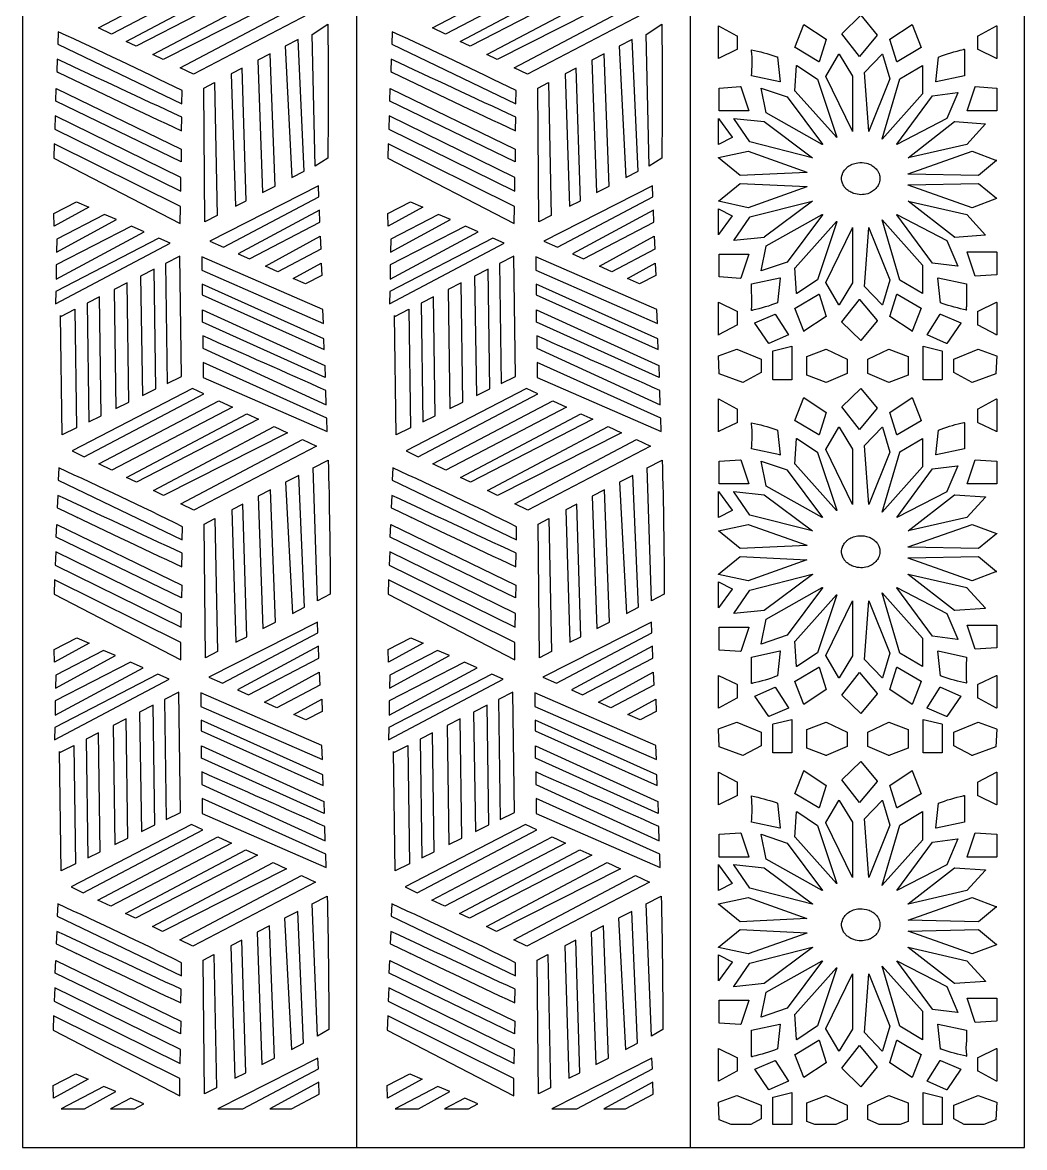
# Model space of a CAD drawing. Header units: millimetres. Extents: x -145 to 725, y -1000 to 1000.
# Drawn here: x -145 to 725, y -1000 to -24 of the extents above; entities that cross this region are included whole.
import ezdxf

# ---------------------------------------------------------------- set-up
doc = ezdxf.new("R2010")
doc.units = ezdxf.units.MM
doc.layers.add('Image', color=70, linetype='Continuous')

msp = doc.modelspace()

# ---------------------------------------------------------------- linework, layer by layer
at = {"layer": 'Image'}
for p, q in [((145, 1000), (145, -1000)), ((435, -1000), (435, 1000))]:
    msp.add_line(p, q, dxfattribs=at)
for points in [[(435, 1000), (145, 1000), (-145, 1000), (-145, -1000), (145, -1000), (435, -1000), (725, -1000), (725, 1000)], [(-79.01, -28.61), (25.25, 26.2), (36.85, 20.81), (-67.83, -34.04)], [(210.99, -28.61), (315.25, 26.2), (326.85, 20.81), (222.17, -34.04)], [(-55.11, -40.23), (49.32, 15.03), (59.69, 10.22), (-46.36, -44.48)], [(234.89, -40.23), (339.32, 15.03), (349.69, 10.22), (243.64, -44.48)], [(-31.75, -51.58), (73.16, 3.97), (84.84, -1.45), (-22.83, -55.92)], [(258.25, -51.58), (363.16, 3.97), (374.84, -1.45), (267.17, -55.92)], [(-8.01, -63.13), (97.75, -7.44), (109.97, -13.11), (3.35, -68.66)], [(281.99, -63.13), (387.75, -7.44), (399.97, -13.11), (293.35, -68.66)], [(88.96, -158.31), (99.49, -152.95), (94.48, -38.5), (82.97, -44.42)], [(378.96, -158.31), (389.49, -152.95), (384.48, -38.5), (372.97, -44.42)], [(69.92, -51.14), (59.37, -56.57), (63.35, -171.36), (74.37, -165.75)], [(359.92, -51.14), (349.37, -56.57), (353.35, -171.36), (364.37, -165.75)], [(39.88, -183.31), (49.35, -178.48), (45.83, -63.54), (36.31, -68.44)], [(329.88, -183.31), (339.35, -178.48), (335.83, -63.54), (326.31, -68.44)], [(-97.8, -74.97), (-97.7, -75.02)], [(23.9, -191.45), (13.44, -196.77), (12.45, -80.72), (21.74, -75.94)], [(192.2, -74.97), (192.3, -75.02)], [(313.9, -191.45), (303.44, -196.77), (302.45, -80.72), (311.74, -75.94)], [(-7.1, -133.85), (-7.25, -144.85), (-116.09, -92.17), (-115.69, -81.11)], [(282.9, -133.85), (282.75, -144.85), (173.91, -92.17), (174.31, -81.11)], [(-116.55, -104.77), (-116.97, -116.31), (-7.59, -170.32), (-7.43, -158.22)], [(173.45, -104.77), (173.03, -116.31), (282.41, -170.32), (282.57, -158.22)], [(-117.43, -129.2), (-117.88, -141.47), (-7.96, -198.41), (-7.76, -183.56)], [(172.57, -129.2), (172.12, -141.47), (282.04, -198.41), (282.24, -183.56)], [(112.38, -175.1), (112.05, -165.72), (17.68, -213.46), (29.44, -218.75)], [(402.38, -175.1), (402.05, -165.72), (307.68, -213.46), (319.44, -218.75)], [(-117.81, -189.68), (-98.14, -179.44), (-87.52, -184.13), (-117.59, -200.48)], [(172.19, -189.68), (191.86, -179.44), (202.48, -184.13), (172.41, -200.48)], [(-73.82, -190.33), (-115.24, -211.91), (-115.44, -223.17), (-63.39, -194.87)], [(52.06, -228.95), (113.15, -197.06), (112.79, -186.8), (42.4, -224.59)], [(216.18, -190.33), (174.76, -211.91), (174.56, -223.17), (226.61, -194.87)], [(342.06, -228.95), (403.15, -197.06), (402.79, -186.8), (332.4, -224.59)], [(-50.39, -200.54), (-115.63, -234.17), (-115.84, -246.46), (-39.28, -205.38)], [(239.61, -200.54), (174.37, -234.17), (174.16, -246.46), (250.72, -205.38)], [(-26.54, -210.93), (-116.04, -257.37), (-116.22, -267.84), (-16.66, -215.23)], [(76.78, -240.08), (66.01, -235.23), (113.58, -209.25), (113.98, -220.55)], [(263.46, -210.93), (173.96, -257.37), (173.78, -267.84), (273.34, -215.23)], [(366.78, -240.08), (356.01, -235.23), (403.58, -209.25), (403.98, -220.55)], [(-19.31, -336.97), (-6.91, -330.88), (-8.44, -226.67), (-20.84, -232.95)], [(116.27, -285.08), (115.74, -272.93), (10.68, -227.15), (10.83, -238.89)], [(114.78, -243.27), (100.79, -250.6), (90.16, -245.93), (114.41, -232.68)], [(270.69, -336.97), (283.09, -330.88), (281.56, -226.67), (269.16, -232.95)], [(406.27, -285.08), (405.74, -272.93), (300.68, -227.15), (300.83, -238.89)], [(404.78, -243.27), (390.79, -250.6), (380.16, -245.93), (404.41, -232.68)], [(-40.93, -347.58), (-29.24, -341.84), (-30.76, -237.96), (-42.45, -243.88)], [(249.07, -347.58), (260.76, -341.84), (259.24, -237.96), (247.55, -243.88)], [(-63.96, -358.88), (-52.62, -353.31), (-54.14, -249.79), (-65.48, -255.53)], [(10.98, -251.01), (11.09, -260.22), (117.06, -307.68), (116.73, -298.37)], [(226.04, -358.88), (237.38, -353.31), (235.86, -249.79), (224.52, -255.53)], [(300.98, -251.01), (301.09, -260.22), (407.06, -307.68), (406.73, -298.37)], [(-87.35, -370.35), (-76.72, -365.14), (-78.23, -261.98), (-88.86, -267.36)], [(202.65, -370.35), (213.28, -365.14), (211.77, -261.98), (201.14, -267.36)], [(-111.84, -278.99), (-99.49, -272.74), (-97.98, -375.57), (-110.47, -381.69), (-111.99, -278.03)], [(117.55, -321.55), (117.91, -331.84), (11.38, -283.75), (11.25, -273.12)], [(178.16, -278.99), (190.51, -272.74), (192.02, -375.57), (179.53, -381.69), (178.01, -278.03)], [(407.55, -321.55), (407.91, -331.84), (301.38, -283.75), (301.25, -273.12)], [(119.57, -378.8), (119.15, -367.09), (11.81, -318.77), (11.97, -331.79)], [(409.57, -378.8), (409.15, -367.09), (301.81, -318.77), (301.97, -331.79)], [(12.44, -346.02), (2.52, -341.42), (-101.97, -395.58), (-91.37, -400.74)], [(302.44, -346.02), (292.52, -341.42), (188.03, -395.58), (198.63, -400.74)], [(-78.64, -406.93), (25.61, -352.13), (37.22, -357.52), (-67.47, -412.37)], [(211.36, -406.93), (315.61, -352.13), (327.22, -357.52), (222.53, -412.37)], [(-54.74, -418.55), (49.69, -363.3), (60.06, -368.11), (-46, -422.81)], [(235.26, -418.55), (339.69, -363.3), (350.06, -368.11), (244, -422.81)], [(-31.39, -429.91), (73.52, -374.36), (85.21, -379.78), (-22.46, -434.25)], [(258.61, -429.91), (363.52, -374.36), (375.21, -379.78), (267.54, -434.25)], [(-7.64, -441.46), (98.11, -385.76), (110.34, -391.44), (3.71, -446.98)], [(282.36, -441.46), (388.11, -385.76), (400.34, -391.44), (293.71, -446.98)], [(89.33, -536.64), (99.86, -531.28), (94.84, -416.83), (83.33, -422.75)], [(379.33, -536.64), (389.86, -531.28), (384.84, -416.83), (373.33, -422.75)], [(70.28, -429.47), (59.74, -434.89), (63.71, -549.68), (74.73, -544.07)], [(360.28, -429.47), (349.74, -434.89), (353.71, -549.68), (364.73, -544.07)], [(40.25, -561.63), (49.72, -556.81), (46.2, -441.86), (36.67, -446.77)], [(330.25, -561.63), (339.72, -556.81), (336.2, -441.86), (326.67, -446.77)], [(-97.43, -453.3), (-97.34, -453.34)], [(24.26, -569.77), (13.8, -575.1), (12.81, -459.04), (22.1, -454.26)], [(192.57, -453.3), (192.66, -453.34)], [(314.26, -569.77), (303.8, -575.1), (302.81, -459.04), (312.1, -454.26)], [(-6.74, -512.17), (-6.88, -523.18), (-115.72, -470.5), (-115.32, -459.44)], [(283.26, -512.17), (283.12, -523.18), (174.28, -470.5), (174.68, -459.44)], [(-116.18, -483.1), (-116.6, -494.63), (-7.22, -548.65), (-7.06, -536.55)], [(173.82, -483.1), (173.4, -494.63), (282.78, -548.65), (282.94, -536.55)], [(-117.07, -507.53), (-117.51, -519.8), (-7.59, -576.73), (-7.39, -561.89)], [(172.93, -507.53), (172.49, -519.8), (282.41, -576.73), (282.61, -561.89)], [(111.51, -553.42), (111.18, -544.04), (16.82, -591.78), (28.57, -597.08)], [(401.51, -553.42), (401.18, -544.04), (306.82, -591.78), (318.57, -597.08)], [(-117.44, -568.01), (-97.78, -557.76), (-87.16, -562.46), (-117.22, -578.8)], [(51.2, -607.27), (112.29, -575.39), (111.93, -565.12), (41.54, -602.92)], [(172.56, -568.01), (192.22, -557.76), (202.84, -562.46), (172.78, -578.8)], [(341.2, -607.27), (402.29, -575.39), (401.93, -565.12), (331.54, -602.92)], [(-74.68, -568.65), (-116.1, -590.24), (-116.3, -601.5), (-64.25, -573.2)], [(215.32, -568.65), (173.9, -590.24), (173.7, -601.5), (225.75, -573.2)], [(-51.25, -578.86), (-116.49, -612.5), (-116.71, -624.78), (-40.14, -583.7)], [(238.75, -578.86), (173.51, -612.5), (173.29, -624.78), (249.86, -583.7)], [(-27.4, -589.25), (-116.9, -635.69), (-117.08, -646.16), (-17.53, -593.56)], [(75.92, -618.41), (65.14, -613.55), (112.72, -587.58), (113.12, -598.88)], [(262.6, -589.25), (173.1, -635.69), (172.92, -646.16), (272.47, -593.56)], [(365.92, -618.41), (355.14, -613.55), (402.72, -587.58), (403.12, -598.88)], [(-20.18, -715.3), (-7.77, -709.21), (-9.3, -605), (-21.7, -611.27)], [(269.82, -715.3), (282.23, -709.21), (280.7, -605), (268.3, -611.27)], [(115.41, -663.4), (114.87, -651.25), (9.82, -605.48), (9.96, -617.22)], [(115.15, -621.6), (101.15, -628.93), (90.52, -624.25), (114.77, -611.01)], [(405.41, -663.4), (404.87, -651.25), (299.82, -605.48), (299.96, -617.22)], [(405.15, -621.6), (391.15, -628.93), (380.52, -624.25), (404.77, -611.01)], [(-41.79, -725.9), (-30.1, -720.16), (-31.62, -616.29), (-43.31, -622.21)], [(248.21, -725.9), (259.9, -720.16), (258.38, -616.29), (246.69, -622.21)], [(-64.83, -737.2), (-53.49, -731.64), (-55.01, -628.12), (-66.34, -633.86)], [(10.11, -629.33), (10.23, -638.54), (116.19, -686.01), (115.86, -676.69)], [(225.17, -737.2), (236.51, -731.64), (234.99, -628.12), (223.66, -633.86)], [(300.11, -629.33), (300.23, -638.54), (406.19, -686.01), (405.86, -676.69)], [(-88.22, -748.68), (-77.59, -743.46), (-79.1, -640.31), (-89.73, -645.69)], [(201.78, -748.68), (212.41, -743.46), (210.9, -640.31), (200.27, -645.69)], [(-112.71, -657.31), (-100.36, -651.06), (-98.85, -753.89), (-111.33, -760.02), (-112.85, -656.36)], [(116.68, -699.88), (117.05, -710.16), (10.51, -662.08), (10.38, -651.45)], [(177.29, -657.31), (189.64, -651.06), (191.15, -753.89), (178.67, -760.02), (177.15, -656.36)], [(406.68, -699.88), (407.05, -710.16), (300.51, -662.08), (300.38, -651.45)], [(118.7, -757.13), (118.29, -745.42), (10.94, -697.09), (11.1, -710.12)], [(408.7, -757.13), (408.29, -745.42), (300.94, -697.09), (301.1, -710.12)], [(11.58, -724.35), (1.66, -719.75), (-102.84, -773.91), (-92.23, -779.07)], [(301.58, -724.35), (291.66, -719.75), (187.16, -773.91), (197.77, -779.07)], [(-79.51, -785.26), (24.75, -730.46), (36.36, -735.84), (-68.33, -790.69)], [(210.49, -785.26), (314.75, -730.46), (326.36, -735.84), (221.67, -790.69)], [(-55.61, -796.88), (48.82, -741.63), (59.19, -746.44), (-46.86, -801.13)], [(234.39, -796.88), (338.82, -741.63), (349.19, -746.44), (243.14, -801.13)], [(-32.25, -808.24), (72.66, -752.68), (84.34, -758.1), (-23.33, -812.58)], [(257.75, -808.24), (362.66, -752.68), (374.34, -758.1), (266.67, -812.58)], [(-8.5, -819.79), (97.25, -764.09), (109.47, -769.76), (2.85, -825.31)], [(281.5, -819.79), (387.25, -764.09), (399.47, -769.76), (292.85, -825.31)], [(88.46, -914.97), (98.99, -909.6), (93.98, -795.15), (82.47, -801.07)], [(378.46, -914.97), (388.99, -909.6), (383.98, -795.15), (372.47, -801.07)], [(69.42, -807.79), (58.87, -813.22), (62.85, -928.01), (73.87, -922.4)], [(359.42, -807.79), (348.87, -813.22), (352.85, -928.01), (363.87, -922.4)], [(39.38, -939.96), (48.85, -935.14), (45.33, -820.19), (35.81, -825.09)], [(329.38, -939.96), (338.85, -935.14), (335.33, -820.19), (325.81, -825.09)], [(-7.6, -890.5), (-7.75, -901.5), (-116.59, -848.83), (-116.19, -837.76)], [(-98.29, -831.63), (-98.2, -831.67)], [(23.4, -948.1), (12.94, -953.43), (11.95, -837.37), (21.24, -832.59)], [(282.4, -890.5), (282.25, -901.5), (173.41, -848.83), (173.81, -837.76)], [(191.71, -831.63), (191.8, -831.67)], [(313.4, -948.1), (302.94, -953.43), (301.95, -837.37), (311.24, -832.59)], [(-117.05, -861.43), (-117.46, -872.96), (-8.08, -926.98), (-7.93, -914.87)], [(172.95, -861.43), (172.54, -872.96), (281.92, -926.98), (282.07, -914.87)], [(-117.93, -885.86), (-118.38, -898.12), (-8.45, -955.06), (-8.26, -940.22)], [(172.07, -885.86), (171.62, -898.12), (281.55, -955.06), (281.74, -940.22)], [(46.21, -966.31), (111.88, -931.75), (111.55, -922.37), (24.69, -966.31)], [(336.21, -966.31), (401.88, -931.75), (401.55, -922.37), (314.69, -966.31)], [(-118.31, -946.34), (-98.64, -936.09), (-88.02, -940.78), (-118.09, -957.13)], [(171.69, -946.34), (191.36, -936.09), (201.98, -940.78), (171.91, -957.13)], [(88.52, -966.31), (112.65, -953.71), (112.29, -943.45), (69.72, -966.31)], [(378.52, -966.31), (402.65, -953.71), (402.29, -943.45), (359.72, -966.31)], [(-91.09, -966.31), (-63.89, -951.52), (-74.32, -946.98), (-111.41, -966.31)], [(198.91, -966.31), (226.11, -951.52), (215.68, -946.98), (178.59, -966.31)], [(506.7, -956.27), (506.7, -956.27)], [(-47.76, -966.31), (-39.78, -962.03), (-50.89, -957.19), (-68.58, -966.31)], [(242.24, -966.31), (250.22, -962.03), (239.11, -957.19), (221.42, -966.31)], [(459.24, -960.57), (459.24, -960.57)], [(496.49, -963.41), (496.49, -963.41)], [(535.96, -961.18), (535.96, -961.18)], [(624.11, -961.27), (624.11, -961.27)], [(663.58, -963.33), (663.58, -963.33)], [(700.83, -960.66), (700.83, -960.66)], [(459.89, -975.99), (459.89, -975.99)], [(588.98, -975.68), (588.98, -975.68)], [(700.04, -976.07), (700.04, -976.07)], [(535.89, -977.21), (535.89, -977.21)], [(624.04, -977.3), (624.04, -977.3)]]:
    msp.add_lwpolyline(points, close=True, dxfattribs=at)
for points in [[(566.33, -33.56), (582.76, -17.62, -0.435072), (582.94, -17.62), (597.18, -34.79, -0.364864), (597.18, -34.9), (581.85, -53.3, -0.459084), (581.66, -53.29), (566.32, -33.67, -0.385252)], [(120.08, -25.32, -0.005959), (120.07, -141.53), (109, -148.53), (106.54, -34.27)], [(410.08, -25.32, -0.005959), (410.07, -141.53), (399, -148.53), (396.54, -34.27)], [(475.4, -35.46), (475.4, -47.34, -0.26821), (475.34, -47.42), (459.34, -55.16, -0.341154), (459.19, -55.14, -0.208318), (459.17, -55.08), (459.17, -26.88, -0.390006), (459.3, -26.78, -0.076348), (459.34, -26.79), (475.34, -35.38, -0.291201)], [(533.53, -25.57), (552.8, -38.45, -0.354317), (552.84, -38.55), (546.66, -57.86, -0.435093), (546.48, -57.92), (525.76, -45.66, -0.388341), (525.71, -45.55), (533.35, -25.62, -0.443492)], [(635.14, -45.66), (614.42, -57.92, -0.363873), (614.26, -57.9, -0.100889), (614.24, -57.86), (608.06, -38.55, -0.319753), (608.1, -38.45), (627.37, -25.57, -0.360597), (627.53, -25.59, -0.105389), (627.55, -25.62), (635.19, -45.55, -0.353842)], [(684.6, -47.34), (684.6, -35.46, -0.26013), (684.66, -35.38), (700.66, -26.79, -0.337114), (700.81, -26.81, -0.224278), (700.83, -26.88), (700.83, -55.08, -0.389397), (700.7, -55.17, -0.065958), (700.66, -55.16), (684.66, -47.42, -0.306925)], [(-113.9, -31.96), (-114.29, -42.54), (-6.58, -94.3), (-6.43, -83, 0.007108)], [(176.1, -31.96), (175.71, -42.54), (283.42, -94.3), (283.57, -83, 0.007108)], [(487.91, -47.47, -0.031108), (509.23, -53.29, -0.002058), (510.59, -53.76, -0.321285), (510.67, -53.85), (512.85, -75.3, -0.393532), (512.72, -75.41), (512.7, -75.41), (487.96, -70.2, 0.042185), (488.08, -48.4, 0.137371)], [(672.94, -70.2), (648.2, -75.41, -0.369618), (648.06, -75.35, -0.15701), (648.05, -75.3), (650.24, -53.85, -0.039301), (671.96, -47.36), (671.97, -47.36, -0.214847), (672.42, -47.1, -0.191851), (672.89, -47.22, -0.151676), (673.03, -47.39, 0.017088), (673.03, -70.1, -0.334668)], [(-113.77, -67.22, 0.003194), (-6.89, -117.87), (-6.74, -106.05, 0.000869), (-114.77, -55.82), (-115.16, -66.52)], [(176.23, -67.22, 0.003194), (283.11, -117.87), (283.26, -106.05, 0.000869), (175.23, -55.82), (174.84, -66.52)], [(575.75, -70.41), (575.75, -118.23, -0.776468), (575.53, -118.27), (552.62, -70.75, -0.249426), (552.63, -70.67), (563.9, -51.36, -0.544222), (564.1, -51.36), (575.74, -70.36, -0.140421)], [(589.7, -118.24), (586.07, -67.35, -0.213473), (586.09, -67.28), (601.36, -51.34, -0.583511), (601.56, -51.38), (601.56, -51.38), (608.11, -72.84, -0.171915), (608.11, -72.89), (589.93, -118.26, -0.542218), (589.72, -118.29, -0.146566)], [(527.35, -61.14), (545.17, -73.09, -0.168051), (545.2, -73.14), (561.93, -123.42, -0.688281), (561.73, -123.5), (525.73, -83.34, -0.204054), (525.71, -83.28), (527.16, -61.21, -0.51677)], [(601.34, -124.95), (616.61, -72.84, -0.189506), (616.66, -72.78), (636.29, -61.13, -0.454024), (636.47, -61.17, -0.118573), (636.47, -61.21), (636.47, -85.74, -0.183816), (636.45, -85.79), (601.55, -125.03, -0.553764), (601.34, -125.01, -0.20786)], [(459.89, -100.45), (459.89, -80.83, -0.348082), (460, -80.73), (478.54, -79.51, -0.326372), (478.66, -79.57), (478.66, -79.58), (485.57, -100.42, -0.377277), (485.49, -100.54, -0.057317), (485.46, -100.55), (460.01, -100.55, -0.333844), (459.9, -100.48, -0.087285)], [(549.39, -129.66), (500.67, -102.37, -0.22772), (500.62, -102.31), (496.26, -80.85, -0.488386), (496.41, -80.74), (518.96, -88.4, -0.151999), (519.01, -88.44), (549.55, -129.52, -0.49437), (549.46, -129.66, -0.128005)], [(614.08, -129.52), (644.99, -87.52, -0.198653), (645.07, -87.48), (666.89, -84.72, -0.407113), (667.02, -84.8, -0.162857), (667.01, -84.85), (657.56, -107.23, -0.16679), (657.51, -107.28), (614.24, -129.66, -0.46922), (614.07, -129.61, -0.288409)], [(675.16, -100.42), (682.06, -79.58, -0.303537), (682.18, -79.51), (700.73, -80.73, -0.267642), (700.82, -80.79, -0.12097), (700.83, -80.83), (700.83, -100.45, -0.355753), (700.72, -100.55), (700.72, -100.55), (675.27, -100.55, -0.335937), (675.16, -100.48, -0.179979)], [(471.16, -123.53), (459.34, -129.66, -0.355388), (459.19, -129.63, -0.237638), (459.17, -129.57), (459.17, -107.2, -0.365916), (459.27, -107.1, -0.27671), (459.38, -107.14), (471.2, -123.39, -0.438596)], [(498.99, -109.88), (540.81, -141.15, -0.597002), (540.75, -141.32, -0.107699), (540.7, -141.32), (486.52, -127.52, -0.190932), (486.45, -127.48), (472.64, -107.24, -0.542452), (472.74, -107.1), (472.75, -107.1), (498.93, -109.86, -0.134841)], [(664.37, -109.86), (690.91, -111.7, -0.515323), (691.01, -111.81, -0.116496), (690.99, -111.85), (674.99, -129.63, -0.15123), (674.93, -129.67), (624.03, -141.32, -0.466255), (623.88, -141.24, -0.271127), (623.92, -141.15), (664.28, -109.88, -0.179098)], [(485.14, -135.62), (536.05, -153.7, -0.788219), (536.01, -153.89), (536.01, -153.89), (478.2, -156.65, -0.188634), (478.11, -156.62), (459.2, -141.29, -0.609808), (459.25, -141.13), (485.07, -135.61, -0.137896)], [(685.08, -156.65), (623.99, -155.42, -0.559991), (623.89, -155.3, -0.218751), (623.95, -155.24), (679.58, -135.62, -0.175926), (679.68, -135.62), (700.77, -143.59, -0.612356), (700.8, -143.75), (685.16, -156.62, -0.173251)], [(582.85, -173.26, -0.068165), (576.79, -172.11, -0.018332), (575.15, -171.49, -0.056741), (571.81, -169.61, -0.023658), (570.53, -168.6, -0.064014), (568.54, -166.35, -0.041877), (567.67, -164.82, -0.07775), (566.42, -161.45, -0.133544), (566.83, -155.5, -0.025756), (567.29, -154.37, -0.061012), (569.3, -151.28, -0.044453), (571.4, -149.2, -0.072767), (575.3, -146.88, -0.06443), (580.24, -145.59, -0.092176), (587.78, -146.01, -0.035694), (590.12, -146.74, -0.058051), (593.33, -148.43, -0.036229), (594.75, -149.57, -0.061687), (597.22, -152.33, -0.044168), (598.42, -154.42, -0.08405), (599.44, -158.16, -0.113781), (598.76, -163.32, -0.022101), (598.34, -164.3, -0.070272), (595.86, -167.9, -0.023478), (594.75, -169, -0.071074), (591.39, -171.35, -0.042337), (588.82, -172.39, -0.075667)], [(478.2, -163.51), (536.01, -166.26, -0.563864), (536.11, -166.39, -0.208401), (536.05, -166.45), (485.14, -184.54, -0.137808), (485.07, -184.54), (459.25, -179.02, -0.69256), (459.2, -178.86), (478.11, -163.53, -0.178487)], [(679.58, -184.54), (623.95, -164.92, -0.789035), (623.99, -164.73), (623.99, -164.73), (685.08, -163.51, -0.184088), (685.16, -163.53), (700.8, -176.41, -0.562993), (700.77, -176.57), (679.68, -184.54, -0.175566)], [(471.2, -191.7), (459.38, -207.95, -0.449434), (459.18, -207.95, -0.23657), (459.17, -207.9), (459.17, -185.52, -0.35362), (459.28, -185.43, -0.115889), (459.34, -185.44), (471.16, -191.57, -0.489108)], [(472.64, -212.91), (486.45, -192.68, -0.174423), (486.52, -192.63), (540.7, -178.84, -0.467643), (540.84, -178.91, -0.281397), (540.81, -179), (498.99, -210.27, -0.134059), (498.93, -210.3), (472.75, -213.05, -0.493192), (472.62, -212.96, -0.142089)], [(664.28, -210.27), (623.92, -179, -0.589798), (623.97, -178.84, -0.101883), (624.03, -178.84), (674.93, -190.49, -0.162036), (674.99, -190.52), (690.99, -208.3, -0.563857), (690.91, -208.46), (690.91, -208.46), (664.37, -210.3, -0.186951)], [(518.96, -231.75), (496.41, -239.41, -0.398415), (496.26, -239.36, -0.165449), (496.26, -239.31), (500.62, -217.85, -0.210051), (500.67, -217.78), (549.39, -190.5, -0.489452), (549.57, -190.55, -0.283356), (549.55, -190.63), (519.01, -231.71, -0.15133)], [(616.61, -247.32), (601.34, -195.2, -0.686973), (601.55, -195.12), (636.45, -234.36, -0.186194), (636.47, -234.42), (636.47, -258.94, -0.512391), (636.29, -259.02), (616.66, -247.37, -0.19074)], [(614.24, -190.5), (657.51, -212.88, -0.184006), (657.56, -212.93), (667.01, -235.3, -0.463848), (666.9, -235.43), (666.89, -235.43), (645.07, -232.67, -0.210212), (644.99, -232.63), (614.08, -190.63, -0.488861), (614.16, -190.49, -0.151499)], [(545.17, -247.06), (527.35, -259.02, -0.435982), (527.17, -258.98), (527.16, -258.95), (525.71, -236.88, -0.203097), (525.73, -236.81), (561.73, -196.65, -0.542639), (561.93, -196.67, -0.222525), (561.93, -196.74), (545.2, -247.01, -0.164767)], [(575.74, -249.79), (564.1, -268.8, -0.546929), (563.9, -268.79), (552.63, -249.48, -0.251812), (552.62, -249.4), (575.53, -201.89, -0.547032), (575.74, -201.88, -0.140992), (575.75, -201.92), (575.75, -249.75, -0.136754)], [(601.36, -268.81), (586.09, -252.87, -0.220153), (586.07, -252.8), (589.7, -201.92, -0.799484), (589.93, -201.89), (608.11, -247.26, -0.172409), (608.11, -247.32), (601.56, -268.78, -0.524675)], [(682.06, -243.95), (675.16, -223.1, -0.377277), (675.24, -222.98, -0.057317), (675.27, -222.98), (700.72, -222.98, -0.333845), (700.83, -223.05, -0.087285), (700.83, -223.07), (700.83, -242.69, -0.348082), (700.73, -242.79), (682.18, -244.02, -0.326372), (682.07, -243.96)], [(485.57, -224.94), (478.66, -245.79, -0.303536), (478.54, -245.86), (460, -244.63, -0.267642), (459.9, -244.57, -0.120971), (459.89, -244.53), (459.89, -224.91, -0.355753), (460, -224.82), (460.01, -224.82), (485.46, -224.82, -0.335937), (485.57, -224.88, -0.179979)], [(487.96, -250.68), (512.7, -245.47, -0.36962), (512.84, -245.53, -0.157008), (512.85, -245.58), (510.67, -267.03, -0.039301), (488.94, -273.52), (488.93, -273.52, -0.214848), (488.48, -273.78, -0.191852), (488.01, -273.66, -0.151675), (487.88, -273.49, 0.040217), (488.16, -270.95), (488.16, -270.95, 0.009616), (487.88, -250.78, -0.334683)], [(674.81, -273.41, -0.031101), (653.49, -267.59, -0.002049), (652.13, -267.12, -0.321321), (652.05, -267.03), (649.87, -245.58, -0.393536), (650, -245.47), (650.01, -245.47), (674.76, -250.68, -0.002248), (674.59, -260.51), (674.59, -260.51, 0.014068), (674.54, -270.33), (674.54, -270.33, 0.178059), (674.72, -273.22, 0.01202)], [(546.66, -259.53), (552.84, -278.84, -0.319753), (552.8, -278.94), (533.53, -291.82, -0.360598), (533.37, -291.81, -0.105387), (533.35, -291.77), (525.71, -271.85, -0.353842), (525.76, -271.74), (546.48, -259.48, -0.363873), (546.64, -259.5, -0.100891)], [(627.37, -291.82), (608.1, -278.94, -0.354318), (608.06, -278.84), (614.24, -259.53, -0.435096), (614.42, -259.48), (635.14, -271.74, -0.38834), (635.19, -271.85), (627.55, -291.77, -0.44349)], [(475.4, -274.46), (475.4, -286.34, -0.26013), (475.34, -286.42), (459.34, -295, -0.337115), (459.19, -294.99, -0.224277), (459.17, -294.92), (459.17, -266.72, -0.389397), (459.31, -266.63, -0.065958), (459.34, -266.63), (475.34, -274.38, -0.306925)], [(566.32, -283.72), (581.66, -264.1, -0.456141), (581.85, -264.1), (597.18, -282.49, -0.365016), (597.18, -282.6), (582.94, -299.77, -0.424435), (582.76, -299.78), (566.33, -283.84, -0.394101)], [(684.6, -286.34), (684.6, -274.46, -0.268212), (684.66, -274.38), (700.66, -266.63, -0.341154), (700.81, -266.66, -0.208315), (700.83, -266.72), (700.83, -294.92, -0.390005), (700.7, -295.02, -0.076348), (700.66, -295), (684.66, -286.42, -0.291202)], [(508.65, -276.98), (520.02, -294.88, -0.43988), (519.97, -295.01), (503.06, -302.41, -0.320783), (502.92, -302.38), (502.91, -302.37), (490.73, -284.67, -0.447473), (490.77, -284.53), (490.77, -284.53), (508.5, -276.94, -0.32152), (508.64, -276.97)], [(640.44, -294.88), (651.8, -276.98, -0.344169), (651.96, -276.94), (669.68, -284.53, -0.413927), (669.74, -284.64, -0.07516), (669.73, -284.67), (657.55, -302.37, -0.337967), (657.4, -302.41), (640.49, -295.01, -0.413893), (640.43, -294.9)], [(11.53, -295.85), (11.66, -306.58), (118.75, -355.6), (118.31, -343.21, 0.002764)], [(301.53, -295.85), (301.66, -306.58), (408.75, -355.6), (408.31, -343.21, 0.002764)], [(475.33, -307.29), (496.42, -315.87, -0.328431), (496.49, -315.96), (496.49, -327.61, -0.263614), (496.43, -327.69), (480.43, -336.28, -0.214637), (480.32, -336.28), (459.96, -328.62, -0.322823), (459.89, -328.53), (459.17, -313.21, -0.309298), (459.24, -313.11), (475.24, -307.29, -0.185216)], [(506.62, -333.74), (506.62, -308.91, -0.313957), (506.7, -308.82), (522.88, -304.83, -0.371406), (523.02, -304.88, -0.132815), (523.03, -304.93), (523.03, -333.74, -0.355886), (522.91, -333.84), (506.73, -333.84, -0.312028), (506.63, -333.78, -0.103797)], [(552.68, -336.28), (535.96, -329.85, -0.333557), (535.89, -329.76), (535.89, -313.82, -0.290236), (535.96, -313.73), (552.68, -307.29, -0.203521), (552.79, -307.29), (570.97, -315.88, -0.310422), (571.02, -315.96), (571.02, -328.22, -0.277557), (570.96, -328.31), (552.78, -336.28, -0.195533)], [(624.11, -313.82), (624.11, -329.76, -0.290236), (624.04, -329.85), (607.32, -336.28, -0.196401), (607.22, -336.28), (589.04, -328.31, -0.32051), (588.98, -328.22), (588.98, -315.96, -0.269904), (589.03, -315.88), (607.21, -307.29, -0.202156), (607.32, -307.29), (624.04, -313.73, -0.333557)], [(637.12, -304.83), (653.3, -308.82, -0.338746), (653.38, -308.9), (653.38, -308.91), (653.38, -333.74, -0.355888), (653.27, -333.84), (637.09, -333.84, -0.312009), (636.98, -333.78, -0.103813), (636.97, -333.74), (636.97, -304.93, -0.394028), (637.11, -304.83)], [(700.04, -328.62), (679.68, -336.28, -0.21791), (679.57, -336.28), (663.57, -327.69, -0.289603), (663.52, -327.61), (663.52, -315.96, -0.284943), (663.58, -315.87), (684.67, -307.29, -0.184502), (684.77, -307.29), (700.76, -313.11, -0.352308), (700.83, -313.21), (700.11, -328.53, -0.278825)], [(566.33, -357.28), (582.76, -341.34, -0.435072), (582.94, -341.35), (597.18, -358.52, -0.364864), (597.18, -358.63), (581.85, -377.02, -0.459084), (581.66, -377.02), (566.32, -357.4, -0.385252)], [(475.4, -359.19), (475.4, -371.06, -0.268212), (475.34, -371.15), (459.34, -378.89, -0.341154), (459.19, -378.87, -0.208315), (459.17, -378.81), (459.17, -350.6, -0.390005), (459.3, -350.51, -0.076348), (459.34, -350.52), (475.34, -359.1, -0.291202)], [(533.53, -349.3), (552.8, -362.18, -0.354317), (552.84, -362.28), (546.66, -381.59, -0.435093), (546.48, -381.65), (525.76, -369.38, -0.388341), (525.71, -369.27), (533.35, -349.35, -0.443492)], [(635.14, -369.38), (614.42, -381.65, -0.363873), (614.26, -381.62, -0.100889), (614.24, -381.59), (608.06, -362.28, -0.319753), (608.1, -362.18), (627.37, -349.3, -0.360598), (627.53, -349.31, -0.105389), (627.55, -349.35), (635.19, -369.27, -0.353843)], [(684.6, -371.06), (684.6, -359.19, -0.26013), (684.66, -359.1), (700.66, -350.52, -0.337115), (700.81, -350.54, -0.224277), (700.83, -350.6), (700.83, -378.81, -0.389397), (700.7, -378.9, -0.065958), (700.66, -378.89), (684.66, -371.15, -0.306925)], [(487.91, -371.2, -0.031108), (509.23, -377.02, -0.002057), (510.59, -377.49, -0.321328), (510.67, -377.57), (512.85, -399.03, -0.393532), (512.72, -399.14), (512.7, -399.13), (487.96, -393.92, 0.042185), (488.08, -372.13, 0.137367)], [(564.1, -375.08), (575.74, -394.09, -0.140421), (575.75, -394.13), (575.75, -441.96, -0.776467), (575.53, -441.99), (552.62, -394.48, -0.249426), (552.63, -394.4), (563.9, -375.08, -0.544222)], [(589.7, -441.96), (586.07, -391.07, -0.213473), (586.09, -391.01), (601.36, -375.07, -0.58351), (601.56, -375.1), (601.56, -375.1), (608.11, -396.56, -0.171915), (608.11, -396.62), (589.93, -441.99, -0.542218), (589.72, -442.01, -0.146566)], [(672.94, -393.92), (648.2, -399.13, -0.367825), (648.06, -399.08, -0.158503), (648.05, -399.03), (650.24, -377.57, -0.03988), (669.79, -371.56, -0.004937), (672.31, -371.02, -0.195089), (672.77, -371.17, -0.104268), (672.89, -371.31, -0.254484), (672.88, -371.63, 0.013596), (673.03, -393.82, -0.334876)], [(527.35, -384.86), (545.17, -396.82, -0.168051), (545.2, -396.87), (561.93, -447.14, -0.688281), (561.73, -447.23), (525.73, -407.07, -0.204054), (525.71, -407), (527.16, -384.93, -0.51677)], [(601.34, -448.68), (616.61, -396.56, -0.189507), (616.66, -396.51), (636.29, -384.86, -0.454024), (636.47, -384.9, -0.118573), (636.47, -384.94), (636.47, -409.46, -0.183816), (636.45, -409.52), (601.55, -448.76, -0.553764), (601.34, -448.74, -0.20786)], [(120.44, -403.65, -0.005959), (122.17, -519.91), (111.1, -525.74), (107.45, -410.33)], [(410.44, -403.65, -0.005959), (412.17, -519.91), (401.1, -525.74), (397.45, -410.33)], [(459.89, -424.18), (459.89, -404.56, -0.348082), (460, -404.46), (478.54, -403.23, -0.326372), (478.66, -403.29), (478.66, -403.31), (485.57, -424.15, -0.377277), (485.49, -424.27, -0.057318), (485.46, -424.27), (460.01, -424.27, -0.333844), (459.9, -424.21, -0.087285)], [(549.39, -453.38), (500.67, -426.1, -0.22772), (500.62, -426.03), (496.26, -404.57, -0.488385), (496.41, -404.47), (518.96, -412.13, -0.151999), (519.01, -412.17), (549.55, -453.25, -0.49437), (549.46, -453.39, -0.128004)], [(614.08, -453.25), (644.99, -411.25, -0.198653), (645.07, -411.21), (666.89, -408.45, -0.407113), (667.02, -408.52, -0.162857), (667.01, -408.58), (657.56, -430.95, -0.16679), (657.51, -431), (614.24, -453.38, -0.46922), (614.07, -453.33, -0.288409)], [(675.16, -424.15), (682.06, -403.31, -0.303536), (682.18, -403.23), (700.73, -404.46, -0.267642), (700.82, -404.52, -0.120971), (700.83, -404.56), (700.83, -424.18, -0.355753), (700.72, -424.27), (700.72, -424.27), (675.27, -424.27, -0.335937), (675.16, -424.21, -0.179979)], [(-113.54, -410.29), (-113.92, -420.87), (-6.22, -472.62), (-6.07, -461.32, 0.007108)], [(176.46, -410.29), (176.08, -420.87), (283.78, -472.62), (283.93, -461.32, 0.007108)], [(-113.41, -445.55, 0.003194), (-6.53, -496.19), (-6.37, -484.37, 0.000869), (-114.4, -434.15), (-114.79, -444.85)], [(176.59, -445.55, 0.003194), (283.47, -496.19), (283.63, -484.37, 0.000869), (175.6, -434.15), (175.21, -444.85)], [(471.16, -447.25), (459.34, -453.38, -0.355388), (459.19, -453.36, -0.237638), (459.17, -453.3), (459.17, -430.92, -0.365916), (459.27, -430.82, -0.27671), (459.38, -430.87), (471.2, -447.12, -0.438596)], [(498.99, -433.61), (540.81, -464.88, -0.597002), (540.75, -465.04, -0.107698), (540.7, -465.04), (486.52, -451.25, -0.190933), (486.45, -451.2), (472.64, -430.97, -0.542452), (472.74, -430.82), (472.75, -430.83), (498.93, -433.58, -0.134841)], [(664.37, -433.58), (690.91, -435.42, -0.515323), (691.01, -435.54, -0.116495), (690.99, -435.58), (674.99, -453.36, -0.15123), (674.93, -453.39), (624.03, -465.04, -0.466255), (623.88, -464.96, -0.271127), (623.92, -464.88), (664.28, -433.61, -0.179098)], [(485.14, -459.34), (536.05, -477.43, -0.788219), (536.01, -477.62), (536.01, -477.62), (478.2, -480.37, -0.188634), (478.11, -480.35), (459.2, -465.02, -0.609808), (459.25, -464.86), (485.07, -459.34, -0.137896)], [(685.08, -480.37), (623.99, -479.15, -0.559991), (623.89, -479.02, -0.218751), (623.95, -478.96), (679.58, -459.34, -0.175926), (679.68, -459.34), (700.77, -467.31, -0.612357), (700.8, -467.47), (685.16, -480.35, -0.173251)], [(582.85, -496.98, -0.068165), (576.79, -495.83, -0.018332), (575.15, -495.21, -0.056741), (571.81, -493.34, -0.023658), (570.53, -492.32, -0.064014), (568.54, -490.07, -0.041877), (567.67, -488.54, -0.07775), (566.42, -485.17, -0.133544), (566.83, -479.23, -0.025756), (567.29, -478.1, -0.061012), (569.3, -475, -0.044453), (571.4, -472.93, -0.072767), (575.3, -470.61, -0.06443), (580.24, -469.32, -0.092176), (587.78, -469.74, -0.035694), (590.12, -470.47, -0.058051), (593.33, -472.16, -0.036229), (594.75, -473.29, -0.061687), (597.22, -476.06, -0.044168), (598.42, -478.15, -0.08405), (599.44, -481.88, -0.113781), (598.76, -487.04, -0.022101), (598.34, -488.03, -0.070272), (595.86, -491.62, -0.023478), (594.75, -492.73, -0.071074), (591.39, -495.08, -0.042337), (588.82, -496.11, -0.075667)], [(478.2, -487.23), (536.01, -489.99, -0.563864), (536.11, -490.12, -0.208401), (536.05, -490.18), (485.14, -508.26, -0.137808), (485.07, -508.27), (459.25, -502.75, -0.69256), (459.2, -502.59), (478.11, -487.26, -0.178487)], [(679.58, -508.26), (623.95, -488.64, -0.789034), (623.99, -488.46), (623.99, -488.46), (685.08, -487.23, -0.184087), (685.16, -487.26), (700.8, -500.13, -0.562993), (700.77, -500.29), (679.68, -508.26, -0.175567)], [(472.64, -536.64), (486.45, -516.4, -0.174424), (486.52, -516.36), (540.7, -502.56, -0.467644), (540.84, -502.64, -0.281396), (540.81, -502.73), (498.99, -534, -0.134059), (498.93, -534.02), (472.75, -536.78, -0.493192), (472.62, -536.68, -0.142088)], [(664.28, -534), (623.92, -502.73, -0.589798), (623.97, -502.56, -0.101883), (624.03, -502.56), (674.93, -514.21, -0.16203), (674.99, -514.25), (690.99, -532.03, -0.563857), (690.91, -532.18), (690.91, -532.18), (664.37, -534.02, -0.186951)], [(471.2, -515.43), (459.38, -531.68, -0.449434), (459.18, -531.68, -0.236569), (459.17, -531.63), (459.17, -509.25, -0.35362), (459.28, -509.15, -0.115889), (459.34, -509.16), (471.16, -515.3, -0.489108)], [(518.96, -555.47), (496.41, -563.14, -0.398415), (496.26, -563.09, -0.165448), (496.26, -563.03), (500.62, -541.57, -0.210051), (500.67, -541.51), (549.39, -514.22, -0.489452), (549.57, -514.28, -0.283356), (549.55, -514.36), (519.01, -555.44, -0.15133)], [(614.24, -514.22), (657.51, -536.6, -0.184005), (657.56, -536.65), (667.01, -559.03, -0.463848), (666.9, -559.16), (666.89, -559.16), (645.07, -556.4, -0.210212), (644.99, -556.36), (614.08, -514.36, -0.488861), (614.16, -514.21, -0.151499)], [(545.17, -570.79), (527.35, -582.74, -0.435981), (527.17, -582.71), (527.16, -582.67), (525.71, -560.6, -0.203097), (525.73, -560.54), (561.73, -520.38, -0.542639), (561.93, -520.4, -0.222525), (561.93, -520.46), (545.2, -570.74, -0.164766)], [(575.74, -573.52), (564.1, -592.52, -0.546928), (563.9, -592.52), (552.63, -573.21, -0.251812), (552.62, -573.13), (575.53, -525.61, -0.547032), (575.74, -525.6, -0.140992), (575.75, -525.65), (575.75, -573.47, -0.136754)], [(601.36, -592.54), (586.09, -576.6, -0.220154), (586.07, -576.53), (589.7, -525.64, -0.799484), (589.93, -525.62), (608.11, -570.99, -0.172409), (608.11, -571.04), (601.56, -592.5, -0.524674)], [(616.61, -571.04), (601.34, -518.93, -0.686974), (601.55, -518.85), (636.45, -558.09, -0.186194), (636.47, -558.14), (636.47, -582.67, -0.512393), (636.29, -582.75), (616.66, -571.1, -0.19074)], [(485.57, -548.67), (478.66, -569.51, -0.303535), (478.54, -569.58), (460, -568.36, -0.267641), (459.9, -568.3, -0.120972), (459.89, -568.26), (459.89, -548.64, -0.355753), (460, -548.54), (460.01, -548.54), (485.46, -548.54, -0.335937), (485.57, -548.61, -0.179979)], [(682.06, -567.67), (675.16, -546.83, -0.377277), (675.24, -546.71, -0.057317), (675.27, -546.7), (700.72, -546.7, -0.333845), (700.83, -546.77, -0.087285), (700.83, -546.8), (700.83, -566.42, -0.348081), (700.73, -566.52), (682.18, -567.74, -0.326372), (682.07, -567.68)], [(487.96, -574.41), (512.7, -569.2, -0.369619), (512.84, -569.25, -0.157008), (512.85, -569.3), (510.67, -590.76, -0.039301), (488.94, -597.24), (488.93, -597.24, -0.214847), (488.48, -597.51, -0.191852), (488.01, -597.38, -0.151675), (487.88, -597.22, 0.017088), (487.88, -574.51, -0.334671)], [(674.81, -597.14, -0.031047), (653.45, -591.3, -0.001987), (652.13, -590.84, -0.321323), (652.05, -590.76), (649.87, -569.3, -0.393552), (650, -569.2), (650.01, -569.2), (674.76, -574.41, 0.040599), (674.65, -596.35, 0.122108)], [(546.66, -583.26), (552.84, -602.57, -0.319754), (552.8, -602.67), (533.53, -615.55, -0.360598), (533.37, -615.53, -0.105387), (533.35, -615.5), (525.71, -595.57, -0.353842), (525.76, -595.46), (546.48, -583.2, -0.363873), (546.64, -583.22, -0.100891)], [(627.37, -615.55), (608.1, -602.67, -0.354318), (608.06, -602.57), (614.24, -583.26, -0.435095), (614.42, -583.2), (635.14, -595.46, -0.38834), (635.19, -595.57), (627.55, -615.5, -0.443489)], [(475.4, -598.19), (475.4, -610.07, -0.26013), (475.34, -610.15), (459.34, -618.73, -0.337115), (459.19, -618.71, -0.224277), (459.17, -618.65), (459.17, -590.45, -0.389397), (459.31, -590.35, -0.065958), (459.34, -590.36), (475.34, -598.1, -0.306925)], [(566.32, -607.45), (581.66, -587.83, -0.456141), (581.85, -587.82), (597.18, -606.22, -0.365015), (597.18, -606.33), (582.94, -623.5, -0.424435), (582.76, -623.5), (566.33, -607.56, -0.3941)], [(684.6, -610.07), (684.6, -598.19, -0.268212), (684.66, -598.1), (700.66, -590.36, -0.341154), (700.81, -590.38, -0.208315), (700.83, -590.45), (700.83, -618.65, -0.390005), (700.7, -618.74, -0.076348), (700.66, -618.73), (684.66, -610.15, -0.291202)], [(508.65, -600.71), (520.02, -618.6, -0.43988), (519.97, -618.73), (503.06, -626.13, -0.320783), (502.92, -626.11), (502.91, -626.1), (490.73, -608.39, -0.447473), (490.77, -608.26), (490.77, -608.26), (508.5, -600.67, -0.32152), (508.64, -600.69)], [(640.44, -618.6), (651.8, -600.71, -0.34417), (651.96, -600.67), (669.68, -608.26, -0.413927), (669.74, -608.37, -0.07516), (669.73, -608.39), (657.55, -626.1, -0.337967), (657.4, -626.13), (640.49, -618.73, -0.413893), (640.43, -618.62)], [(475.33, -631.02), (496.42, -639.6, -0.328432), (496.49, -639.69), (496.49, -651.34, -0.263614), (496.43, -651.42), (480.43, -660, -0.214637), (480.32, -660.01), (459.96, -652.35, -0.322823), (459.89, -652.26), (459.17, -636.93, -0.309298), (459.24, -636.84), (475.24, -631.02, -0.185215)], [(506.62, -657.47), (506.62, -632.64, -0.313957), (506.7, -632.54), (522.88, -628.56, -0.371407), (523.02, -628.61, -0.132813), (523.03, -628.65), (523.03, -657.47, -0.355886), (522.91, -657.57), (506.73, -657.57, -0.312028), (506.63, -657.5, -0.103796)], [(552.68, -660.01), (535.96, -653.57, -0.333557), (535.89, -653.48), (535.89, -637.54, -0.290236), (535.96, -637.45), (552.68, -631.02, -0.203521), (552.79, -631.02), (570.97, -639.6, -0.310421), (571.02, -639.69), (571.02, -651.95, -0.277557), (570.96, -652.04), (552.78, -660.01, -0.195534)], [(624.11, -637.54), (624.11, -653.48, -0.290236), (624.04, -653.57), (607.32, -660.01, -0.196401), (607.22, -660.01), (589.04, -652.04, -0.320509), (588.98, -651.95), (588.98, -639.69, -0.269905), (589.03, -639.6), (607.21, -631.02, -0.202155), (607.32, -631.02), (624.04, -637.45, -0.333557)], [(637.12, -628.56), (653.3, -632.54, -0.338746), (653.38, -632.63), (653.38, -632.64), (653.38, -657.47, -0.355888), (653.27, -657.57), (637.09, -657.57, -0.312009), (636.98, -657.5, -0.103813), (636.97, -657.47), (636.97, -628.65, -0.394029), (637.11, -628.56)], [(700.04, -652.35), (679.68, -660.01, -0.217911), (679.57, -660), (663.57, -651.42, -0.289603), (663.52, -651.34), (663.52, -639.69, -0.284943), (663.58, -639.6), (684.67, -631.02, -0.184502), (684.77, -631.02), (700.76, -636.84, -0.352308), (700.83, -636.93), (700.11, -652.26, -0.278825)], [(533.53, -673.03), (552.8, -685.9, -0.354317), (552.84, -686), (546.66, -705.32, -0.435093), (546.48, -705.37), (525.76, -693.11, -0.388342), (525.71, -693), (533.35, -673.07, -0.443491)], [(566.33, -681.01), (582.76, -665.07, -0.435072), (582.94, -665.08), (597.18, -682.24, -0.364864), (597.18, -682.36), (581.85, -700.75, -0.459083), (581.66, -700.75), (566.32, -681.13, -0.385253)], [(635.14, -693.11), (614.42, -705.37, -0.363873), (614.26, -705.35, -0.100889), (614.24, -705.32), (608.06, -686, -0.319753), (608.1, -685.9), (627.37, -673.03, -0.360597), (627.53, -673.04, -0.105389), (627.55, -673.07), (635.19, -693, -0.353843)], [(10.66, -674.17), (10.79, -684.91), (117.88, -733.92), (117.45, -721.53, 0.002764)], [(300.66, -674.17), (300.79, -684.91), (407.88, -733.92), (407.45, -721.53, 0.002764)], [(475.4, -682.91), (475.4, -694.79, -0.268212), (475.34, -694.87), (459.34, -702.62, -0.341154), (459.19, -702.59, -0.208315), (459.17, -702.53), (459.17, -674.33, -0.390005), (459.3, -674.24, -0.076348), (459.34, -674.25), (475.34, -682.83, -0.291202)], [(684.6, -694.79), (684.6, -682.91, -0.26013), (684.66, -682.83), (700.66, -674.25, -0.337115), (700.81, -674.27, -0.224277), (700.83, -674.33), (700.83, -702.53, -0.389397), (700.7, -702.63, -0.065958), (700.66, -702.62), (684.66, -694.87, -0.306925)], [(487.91, -694.92, -0.031047), (509.27, -700.76, -0.001988), (510.59, -701.22, -0.321287), (510.67, -701.3), (512.85, -722.76, -0.393551), (512.72, -722.86), (512.7, -722.86), (487.96, -717.65, 0.040598), (488.07, -695.71, 0.122148)], [(564.1, -698.81), (575.74, -717.82, -0.140421), (575.75, -717.86), (575.75, -765.68, -0.776467), (575.53, -765.72), (552.62, -718.2, -0.249426), (552.63, -718.12), (563.9, -698.81, -0.544222)], [(589.7, -765.69), (586.07, -714.8, -0.213473), (586.09, -714.73), (601.36, -698.79, -0.58351), (601.56, -698.83), (601.56, -698.83), (608.11, -720.29, -0.171915), (608.11, -720.34), (589.93, -765.72, -0.542218), (589.72, -765.74, -0.146566)], [(672.94, -717.65), (648.2, -722.86, -0.369619), (648.06, -722.81, -0.157009), (648.05, -722.76), (650.24, -701.3, -0.039301), (671.96, -694.82), (671.97, -694.82, -0.214847), (672.42, -694.55, -0.191851), (672.89, -694.68, -0.151676), (673.03, -694.84, 0.017088), (673.03, -717.55, -0.334655)], [(527.35, -708.59), (545.17, -720.54, -0.168051), (545.2, -720.59), (561.93, -770.87, -0.688281), (561.73, -770.95), (525.73, -730.8, -0.204054), (525.71, -730.73), (527.16, -708.66, -0.51677)], [(601.34, -772.41), (616.61, -720.29, -0.189507), (616.66, -720.23), (636.29, -708.58, -0.454024), (636.47, -708.63, -0.118573), (636.47, -708.66), (636.47, -733.19, -0.183816), (636.45, -733.25), (601.55, -772.49, -0.553764), (601.34, -772.47, -0.20786)], [(459.89, -747.9), (459.89, -728.28, -0.348082), (460, -728.19), (478.54, -726.96, -0.326372), (478.66, -727.02), (478.66, -727.03), (485.57, -747.88, -0.377277), (485.49, -748, -0.057318), (485.46, -748), (460.01, -748, -0.333844), (459.9, -747.93, -0.087285)], [(549.39, -777.11), (500.67, -749.82, -0.22772), (500.62, -749.76), (496.26, -728.3, -0.488385), (496.41, -728.19), (518.96, -735.86, -0.152), (519.01, -735.9), (549.55, -776.98, -0.494369), (549.46, -777.12, -0.128005)], [(675.16, -747.88), (682.06, -727.03, -0.303537), (682.18, -726.96), (700.73, -728.19, -0.267642), (700.82, -728.24, -0.12097), (700.83, -728.28), (700.83, -747.9, -0.355753), (700.72, -748), (700.72, -748), (675.27, -748, -0.335937), (675.16, -747.94, -0.179979)], [(614.08, -776.98), (644.99, -734.98, -0.198653), (645.07, -734.93), (666.89, -732.17, -0.407113), (667.02, -732.25, -0.162856), (667.01, -732.3), (657.56, -754.68, -0.16679), (657.51, -754.73), (614.24, -777.11, -0.46922), (614.07, -777.06, -0.288409)], [(471.16, -770.98), (459.34, -777.11, -0.355387), (459.19, -777.08, -0.237636), (459.17, -777.03), (459.17, -754.65, -0.365915), (459.27, -754.55, -0.27671), (459.38, -754.6), (471.2, -770.84, -0.438598)], [(498.99, -757.33), (540.81, -788.6, -0.597002), (540.75, -788.77, -0.107699), (540.7, -788.77), (486.52, -774.97, -0.190932), (486.45, -774.93), (472.64, -754.7, -0.542452), (472.74, -754.55), (472.75, -754.55), (498.93, -757.31, -0.134841)], [(664.37, -757.31), (690.91, -759.15, -0.515323), (691.01, -759.27, -0.116496), (690.99, -759.31), (674.99, -777.09, -0.15123), (674.93, -777.12), (624.03, -788.77, -0.466255), (623.88, -788.69, -0.271128), (623.92, -788.6), (664.28, -757.34, -0.179097)], [(-114.4, -788.61), (-114.79, -799.2), (-7.08, -850.95), (-6.93, -839.65, 0.007108)], [(119.58, -781.97, -0.005959), (120.94, -897.68), (111.1, -903.51), (106.59, -788.66)], [(175.6, -788.61), (175.21, -799.2), (282.92, -850.95), (283.07, -839.65, 0.007108)], [(409.58, -781.97, -0.005959), (410.94, -897.68), (401.1, -903.51), (396.59, -788.66)], [(485.14, -783.07), (536.05, -801.16, -0.788219), (536.01, -801.34), (536.01, -801.34), (478.2, -804.1, -0.188634), (478.11, -804.07), (459.2, -788.75, -0.609808), (459.25, -788.58), (485.07, -783.06, -0.137896)], [(685.08, -804.1), (623.99, -802.87, -0.559991), (623.89, -802.75, -0.218751), (623.95, -802.69), (679.58, -783.07, -0.175925), (679.68, -783.07), (700.77, -791.04, -0.612357), (700.8, -791.2), (685.16, -804.07, -0.173252)], [(582.85, -820.71, -0.068165), (576.79, -819.56, -0.018332), (575.15, -818.94, -0.056741), (571.81, -817.06, -0.023658), (570.53, -816.05, -0.064014), (568.54, -813.8, -0.041877), (567.67, -812.27, -0.07775), (566.42, -808.9, -0.133544), (566.83, -802.96, -0.025756), (567.29, -801.82, -0.061011), (569.3, -798.73, -0.044453), (571.4, -796.66, -0.072767), (575.3, -794.33, -0.06443), (580.24, -793.05, -0.092176), (587.78, -793.47, -0.035694), (590.12, -794.19, -0.058051), (593.33, -795.89, -0.036229), (594.75, -797.02, -0.061687), (597.22, -799.78, -0.044168), (598.42, -801.87, -0.08405), (599.44, -805.61, -0.113781), (598.76, -810.77, -0.022101), (598.34, -811.75, -0.070272), (595.86, -815.35, -0.023478), (594.75, -816.45, -0.071074), (591.39, -818.81, -0.042337), (588.82, -819.84, -0.075667)], [(-114.27, -823.88, 0.003194), (-7.39, -874.52), (-7.24, -862.7, 0.000869), (-115.27, -812.47), (-115.66, -823.17)], [(175.73, -823.88, 0.003194), (282.61, -874.52), (282.76, -862.7, 0.000869), (174.73, -812.47), (174.34, -823.17)], [(478.2, -810.96), (536.01, -813.72, -0.563864), (536.11, -813.84, -0.2084), (536.05, -813.9), (485.14, -831.99, -0.137807), (485.07, -831.99), (459.25, -826.48, -0.69256), (459.2, -826.31), (478.11, -810.98, -0.178487)], [(679.58, -831.99), (623.95, -812.37, -0.789035), (623.99, -812.18), (623.99, -812.18), (685.08, -810.96, -0.184088), (685.16, -810.99), (700.8, -823.86, -0.562993), (700.77, -824.02), (679.68, -831.99, -0.175566)], [(472.64, -860.36), (486.45, -840.13, -0.174423), (486.52, -840.08), (540.7, -826.29, -0.467643), (540.84, -826.37, -0.281397), (540.81, -826.46), (498.99, -857.72, -0.134059), (498.93, -857.75), (472.75, -860.51, -0.493192), (472.62, -860.41, -0.142089)], [(664.28, -857.72), (623.92, -826.45, -0.589798), (623.97, -826.29, -0.101883), (624.03, -826.29), (674.93, -837.94, -0.162034), (674.99, -837.97), (690.99, -855.75, -0.563857), (690.91, -855.91), (690.91, -855.91), (664.37, -857.75, -0.186951)], [(471.2, -839.16), (459.38, -855.4, -0.449433), (459.18, -855.4, -0.23657), (459.17, -855.35), (459.17, -832.97, -0.35362), (459.28, -832.88, -0.11589), (459.34, -832.89), (471.16, -839.02, -0.489108)], [(518.96, -879.2), (496.41, -886.86, -0.398415), (496.26, -886.81, -0.165449), (496.26, -886.76), (500.62, -865.3, -0.210051), (500.67, -865.23), (549.39, -837.95, -0.489451), (549.57, -838, -0.283357), (549.55, -838.08), (519.01, -879.16, -0.15133)], [(614.24, -837.95), (657.51, -860.33, -0.184006), (657.56, -860.38), (667.01, -882.76, -0.463848), (666.9, -882.89), (666.89, -882.89), (645.07, -880.13, -0.210212), (644.99, -880.08), (614.08, -838.08, -0.488861), (614.16, -837.94, -0.151499)], [(545.17, -894.52), (527.35, -906.47, -0.435982), (527.17, -906.43), (527.16, -906.4), (525.71, -884.33, -0.203097), (525.73, -884.26), (561.73, -844.1, -0.542639), (561.93, -844.12, -0.222525), (561.93, -844.19), (545.2, -894.47, -0.164767)], [(616.61, -894.77), (601.34, -842.65, -0.686973), (601.55, -842.57), (636.45, -881.81, -0.186194), (636.47, -881.87), (636.47, -906.39, -0.512392), (636.29, -906.47), (616.66, -894.82, -0.19074)], [(575.74, -897.24), (564.1, -916.25, -0.546929), (563.9, -916.25), (552.63, -896.93, -0.251812), (552.62, -896.85), (575.53, -849.34, -0.547032), (575.74, -849.33, -0.140992), (575.75, -849.37), (575.75, -897.2, -0.136754)], [(601.36, -916.27), (586.09, -900.32, -0.220153), (586.07, -900.26), (589.7, -849.37, -0.799484), (589.93, -849.34), (608.11, -894.71, -0.172409), (608.11, -894.77), (601.56, -916.23, -0.524675)], [(485.57, -872.39), (478.66, -893.24, -0.303537), (478.54, -893.31), (460, -892.08, -0.267642), (459.9, -892.03, -0.12097), (459.89, -891.99), (459.89, -872.37, -0.355753), (460, -872.27), (460.01, -872.27), (485.46, -872.27, -0.335937), (485.57, -872.34, -0.179979)], [(682.06, -891.4), (675.16, -870.55, -0.377277), (675.24, -870.44, -0.057317), (675.27, -870.43), (700.72, -870.43, -0.333845), (700.83, -870.5, -0.087285), (700.83, -870.53), (700.83, -890.15, -0.348082), (700.73, -890.24), (682.18, -891.47, -0.326372), (682.07, -891.41)], [(487.96, -898.14), (512.7, -892.93, -0.36962), (512.84, -892.98, -0.157008), (512.85, -893.03), (510.67, -914.49, -0.039301), (488.94, -920.97), (488.93, -920.97, -0.214848), (488.48, -921.23, -0.191852), (488.01, -921.11, -0.151675), (487.88, -920.95, 0.017088), (487.88, -898.23, -0.334686)], [(674.81, -920.86, -0.031101), (653.49, -915.04, -0.002049), (652.13, -914.57, -0.321321), (652.05, -914.49), (649.87, -893.03, -0.393536), (650, -892.92), (650.01, -892.93), (674.76, -898.14, -0.001825), (674.59, -907.97), (674.59, -907.97, 0.078628), (674.72, -920.58, 0.069553)], [(546.66, -906.98), (552.84, -926.3, -0.319754), (552.8, -926.4), (533.53, -939.27, -0.360598), (533.37, -939.26, -0.105387), (533.35, -939.23), (525.71, -919.3, -0.353842), (525.76, -919.19), (546.48, -906.93, -0.363873), (546.64, -906.95, -0.100891)], [(627.37, -939.27), (608.1, -926.4, -0.354318), (608.06, -926.3), (614.24, -906.98, -0.435095), (614.42, -906.93), (635.14, -919.19, -0.38834), (635.19, -919.3), (627.55, -939.23, -0.443489)], [(475.4, -921.92), (475.4, -933.79, -0.26013), (475.34, -933.87), (459.34, -942.46, -0.337115), (459.19, -942.44, -0.224277), (459.17, -942.38), (459.17, -914.17, -0.389397), (459.31, -914.08, -0.065958), (459.34, -914.09), (475.34, -921.83, -0.306925)], [(566.32, -931.17), (581.66, -911.55, -0.456141), (581.85, -911.55), (597.18, -929.94, -0.365016), (597.18, -930.06), (582.94, -947.22, -0.424435), (582.76, -947.23), (566.33, -931.29, -0.394101)], [(684.6, -933.79), (684.6, -921.92, -0.268212), (684.66, -921.83), (700.66, -914.09, -0.341154), (700.81, -914.11, -0.208315), (700.83, -914.17), (700.83, -942.38, -0.390005), (700.7, -942.47, -0.076348), (700.66, -942.46), (684.66, -933.87, -0.291202)], [(508.65, -924.44), (520.02, -942.33, -0.43988), (519.97, -942.46), (503.06, -949.86, -0.320783), (502.92, -949.83), (502.91, -949.82), (490.73, -932.12, -0.447473), (490.77, -931.98), (490.77, -931.98), (508.5, -924.4, -0.32152), (508.64, -924.42)], [(640.44, -942.33), (651.8, -924.44, -0.34417), (651.96, -924.4), (669.68, -931.98, -0.413927), (669.74, -932.09, -0.07516), (669.73, -932.12), (657.55, -949.82, -0.337967), (657.4, -949.86), (640.49, -942.46, -0.413893), (640.43, -942.35)], [(475.33, -954.74), (496.42, -963.33, -0.324955), (496.49, -963.41), (496.49, -975.06, -0.263614), (496.43, -975.15), (487.38, -980), (470.4, -980), (459.96, -976.07, -0.319163), (459.89, -975.99), (459.17, -960.66, -0.301788), (459.24, -960.57), (475.24, -954.74)], [(522.89, -952.28, -0.372614), (523.02, -952.34, -0.108177), (523.03, -952.38), (523.03, -980), (506.62, -980), (506.62, -956.36, -0.31141), (506.7, -956.27)], [(523.03, -952.37, -0.020967), (523.03, -952.38)], [(571.02, -963.41), (571.02, -975.68, -0.277287), (570.96, -975.76), (561.3, -980), (542.98, -980), (535.95, -977.3, -0.331011), (535.89, -977.21), (535.89, -961.27, -0.284318), (535.96, -961.18), (552.68, -954.74), (552.79, -954.75), (570.97, -963.33)], [(588.98, -975.68), (588.98, -963.41, -0.269904), (589.03, -963.33), (607.21, -954.75), (607.32, -954.74), (624.05, -961.18, -0.331011), (624.11, -961.27), (624.11, -977.21, -0.284318), (624.04, -977.3), (617.03, -980), (598.7, -980), (589.04, -975.76)], [(653.3, -956.27, -0.329773), (653.38, -956.36), (653.38, -956.36), (653.38, -980), (636.97, -980), (636.97, -952.38, -0.385892), (637.11, -952.28), (637.12, -952.29)], [(663.52, -975.06), (663.52, -963.41, -0.281306), (663.58, -963.33), (684.67, -954.74), (684.77, -954.74), (700.77, -960.57, -0.351143), (700.83, -960.66), (700.11, -975.99, -0.275752), (700.04, -976.07), (689.6, -980), (672.62, -980), (663.57, -975.15)], [(570.97, -963.33, -0.048061), (570.99, -963.34, -0.047154), (571, -963.35, -0.049806), (571.01, -963.37, -0.056352), (571.02, -963.39, -0.079296), (571.02, -963.41), (571.02, -963.41)], [(663.57, -975.15, -0.045247), (663.55, -975.13, -0.047808), (663.54, -975.12, -0.05045), (663.53, -975.11, -0.056906), (663.52, -975.09, -0.070016), (663.52, -975.06)]]:
    msp.add_lwpolyline(points, format="xyb", close=True, dxfattribs=at)

doc.saveas('drawing.dxf')
